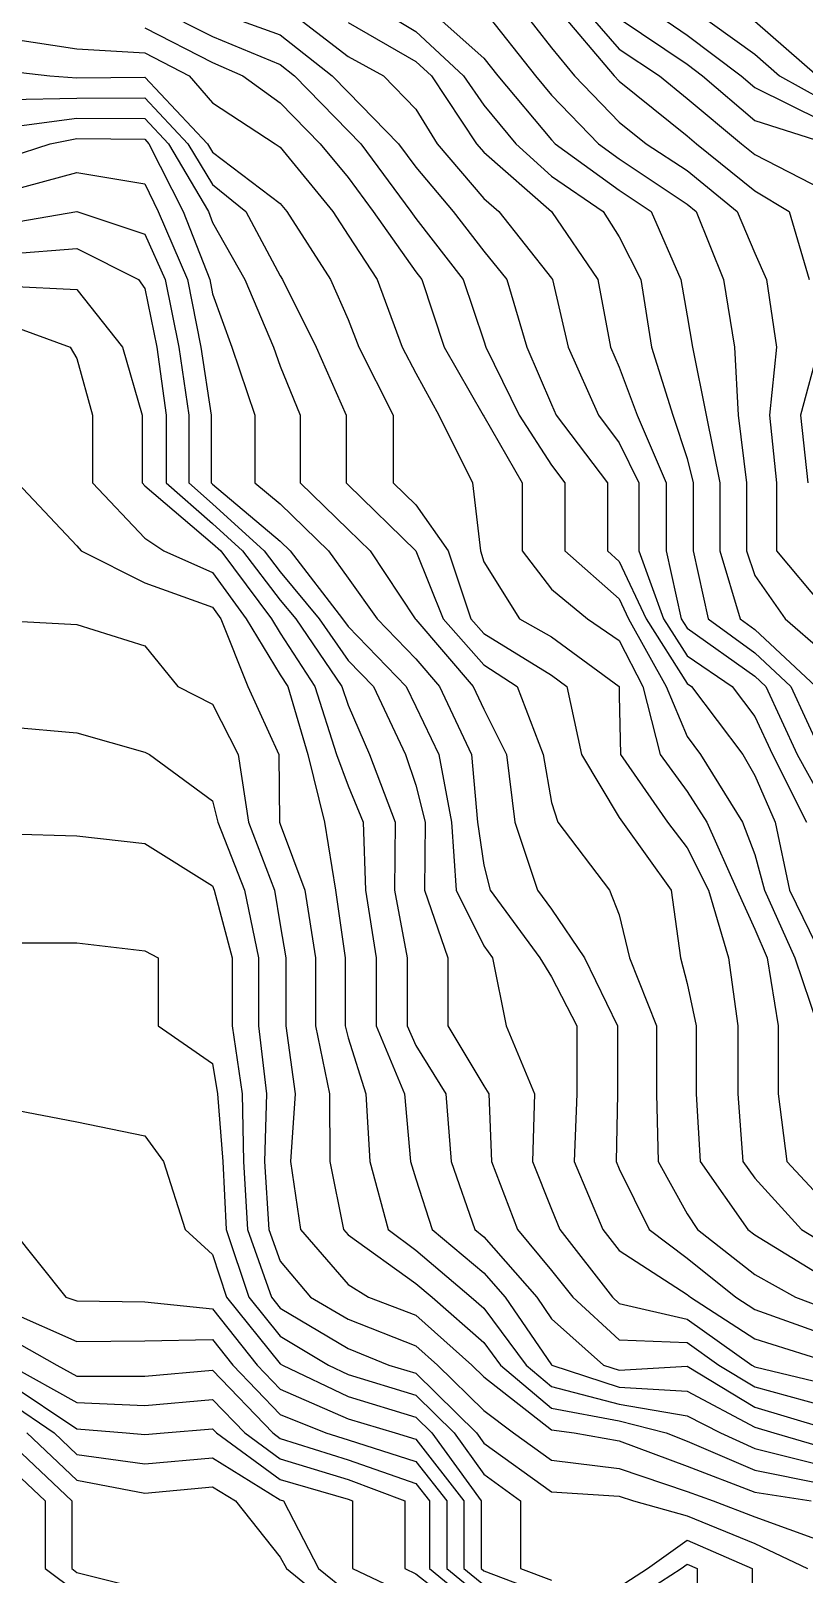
# Model space of a CAD drawing. Header units: metres. Extents: x 549046 to 549770, y 4180130 to 4180826.
# Drawn here: x 549424.5 to 549527.7, y 4180513.6 to 4180719.2 of the extents above; entities that cross this region are included whole.
import ezdxf

# ---------------------------------------------------------------- set-up
doc = ezdxf.new("R2010")
doc.units = ezdxf.units.M
doc.layers.add('CONTOURS', color=7, linetype='Continuous')
doc.layers.add('CONTOURS_INDEX', color=7, linetype='Continuous')

msp = doc.modelspace()

# ---------------------------------------------------------------- linework, layer by layer
at = {"layer": 'CONTOURS'}
for points in [[(549450.25, 4180826.22, 196), (549450.25, 4180821.7, 196), (549452.66, 4180812.66, 196), (549456.46, 4180803.62, 196), (549456.46, 4180794.58, 196), (549457.67, 4180785.54, 196), (549457.8, 4180784.56, 196), (549458.91, 4180776.5, 196), (549466.84, 4180769.64, 196), (549470.85, 4180767.45, 196), (549475.88, 4180764.77, 196), (549484.92, 4180763.53, 196), (549492.63, 4180758.41, 196), (549493.97, 4180751.79, 196), (549494.22, 4180749.37, 196), (549497.92, 4180740.33, 196), (549503.01, 4180735.96, 196), (549506.73, 4180731.29, 196), (549506.73, 4180722.25, 196), (549512.05, 4180718.63, 196), (549519.28, 4180713.2, 196), (549521.09, 4180711.66, 196), (549530.13, 4180707.18, 196)], [(549466.66, 4180826.22, 194), (549466.66, 4180821.7, 194), (549466.84, 4180821.14, 194), (549468.51, 4180812.66, 194), (549470.17, 4180803.62, 194), (549470.17, 4180794.58, 194), (549470.41, 4180785.54, 194), (549471.81, 4180776.5, 194), (549475.88, 4180773.84, 194), (549484.92, 4180770.59, 194), (549490.71, 4180767.45, 194), (549493.97, 4180765.2, 194), (549497.96, 4180758.41, 194), (549500.75, 4180749.37, 194), (549503.01, 4180745.12, 194), (549505.49, 4180740.33, 194), (549512.05, 4180731.85, 194), (549512.47, 4180731.29, 194), (549512.47, 4180722.25, 194), (549521.09, 4180716.07, 194), (549524.38, 4180713.2, 194), (549530.13, 4180710, 194)], [(549477.96, 4180826.22, 192), (549477.96, 4180821.7, 192), (549479.47, 4180812.66, 192), (549481.77, 4180803.62, 192), (549481.77, 4180794.58, 192), (549482.79, 4180785.54, 192), (549484.92, 4180776.87, 192), (549485.02, 4180776.5, 192), (549493.97, 4180772.03, 192), (549498.09, 4180767.45, 192), (549502.44, 4180758.41, 192), (549503.01, 4180756.94, 192), (549506.36, 4180749.37, 192), (549511.84, 4180740.33, 192), (549512.05, 4180740.05, 192), (549518.62, 4180731.29, 192), (549518.62, 4180722.25, 192), (549521.09, 4180720.47, 192), (549529.44, 4180713.2, 192)], [(549441.16, 4180722.25, 218), (549448.76, 4180718.45, 218), (549457.8, 4180714.7, 218), (549459.68, 4180713.2, 218), (549466.84, 4180705.89, 218), (549468.54, 4180704.16, 218), (549475.22, 4180695.12, 218), (549475.88, 4180694.19, 218), (549482.2, 4180686.08, 218), (549484.92, 4180677.88, 218), (549485.2, 4180677.04, 218), (549489.67, 4180668, 218), (549493.97, 4180661.32, 218), (549495.75, 4180658.96, 218), (549495.75, 4180649.91, 218), (549503.01, 4180643.52, 218), (549504.25, 4180640.87, 218), (549509.26, 4180631.83, 218), (549512.05, 4180625.19, 218), (549513.85, 4180622.79, 218), (549519.42, 4180613.75, 218), (549521.09, 4180609.46, 218), (549522.39, 4180604.71, 218), (549526.43, 4180595.66, 218), (549529.49, 4180586.62, 218)], [(549448.76, 4180721.93, 216), (549457.8, 4180718.68, 216), (549464.7, 4180713.2, 216), (549466.84, 4180711.01, 216), (549473.57, 4180704.16, 216), (549475.88, 4180701.04, 216), (549480.84, 4180695.12, 216), (549484.92, 4180689.83, 216), (549488, 4180686.08, 216), (549490.67, 4180677.04, 216), (549493.97, 4180669.39, 216), (549494.58, 4180668, 216), (549501.41, 4180658.96, 216), (549501.41, 4180649.91, 216), (549503.01, 4180648.51, 216), (549506.58, 4180640.87, 216), (549512.05, 4180632.24, 216), (549512.65, 4180631.83, 216), (549519.46, 4180622.79, 216), (549521.09, 4180619.99, 216), (549523.79, 4180613.75, 216), (549525.71, 4180604.71, 216), (549530.12, 4180595.66, 216)], [(549458.42, 4180722.25, 214), (549466.84, 4180715.79, 214), (549471.58, 4180713.2, 214), (549475.88, 4180708.78, 214), (549478.72, 4180704.16, 214), (549484.92, 4180696.87, 214), (549486.93, 4180695.12, 214), (549493.97, 4180686.25, 214), (549494.08, 4180686.08, 214), (549496.2, 4180677.04, 214), (549500.22, 4180668, 214), (549503.01, 4180664.32, 214), (549505.61, 4180658.96, 214), (549505.61, 4180649.91, 214), (549508.92, 4180640.87, 214), (549512.05, 4180635.93, 214), (549518.07, 4180631.83, 214), (549521.09, 4180627.85, 214), (549523.44, 4180622.79, 214), (549527.96, 4180613.75, 214)], [(549477.4, 4180722.25, 208), (549484.92, 4180715.57, 208), (549486.79, 4180713.2, 208), (549493.97, 4180704.69, 208), (549494.47, 4180704.16, 208), (549503.01, 4180697.98, 208), (549507.24, 4180695.12, 208), (549511.23, 4180686.08, 208), (549512.05, 4180681.22, 208), (549512.78, 4180677.04, 208), (549514.6, 4180668, 208), (549516.42, 4180658.96, 208), (549516.42, 4180649.91, 208), (549519.13, 4180640.87, 208), (549521.09, 4180639.44, 208), (549529.2, 4180631.83, 208)], [(549484.92, 4180721.93, 206), (549491.81, 4180713.2, 206), (549493.97, 4180710.65, 206), (549500.23, 4180704.16, 206), (549503.01, 4180702.15, 206), (549512.05, 4180696.12, 206), (549513.26, 4180695.12, 206), (549516.92, 4180686.08, 206), (549518.36, 4180677.04, 206), (549518.85, 4180668, 206), (549519.98, 4180658.96, 206), (549519.98, 4180649.91, 206), (549521.09, 4180646.61, 206), (549525.12, 4180640.87, 206), (549530.13, 4180636.49, 206)], [(549489.8, 4180722.25, 204), (549493.97, 4180716.94, 204), (549497.01, 4180713.2, 204), (549503.01, 4180707.01, 204), (549506.58, 4180704.16, 204), (549512.05, 4180700.61, 204), (549518.71, 4180695.12, 204), (549521.09, 4180689.56, 204), (549522.64, 4180686.08, 204), (549523.97, 4180677.04, 204), (549523.04, 4180668, 204), (549523.98, 4180658.96, 204), (549523.98, 4180649.91, 204), (549530.13, 4180642.52, 204)], [(549494.64, 4180722.25, 202), (549502.33, 4180713.2, 202), (549503.01, 4180712.51, 202), (549512.05, 4180705.2, 202), (549513.3, 4180704.16, 202), (549521.09, 4180697.86, 202), (549525.68, 4180695.12, 202), (549528.33, 4180686.08, 202)], [(549503.01, 4180720.83, 198), (549512.05, 4180714.74, 198), (549514.1, 4180713.2, 198), (549521.09, 4180707.25, 198), (549530.13, 4180704.36, 198)], [(549466.84, 4180720.31, 212), (549475.88, 4180715.12, 212), (549477.95, 4180713.2, 212), (549483.97, 4180704.16, 212), (549484.92, 4180703.04, 212), (549493.97, 4180695.12, 212), (549493.97, 4180695.12, 212), (549500.16, 4180686.08, 212), (549501.82, 4180677.04, 212), (549503.01, 4180674.39, 212), (549505.41, 4180668, 212), (549509.24, 4180658.96, 212), (549509.24, 4180649.91, 212), (549511.26, 4180640.87, 212), (549512.05, 4180639.62, 212), (549521.09, 4180633.21, 212), (549522.56, 4180631.83, 212), (549526.74, 4180622.79, 212), (549530.13, 4180616.62, 212)], [(549421.63, 4180718.18, 222), (549430.67, 4180716.78, 222), (549439.72, 4180716.29, 222), (549445.63, 4180713.2, 222), (549448.76, 4180709.59, 222), (549457.13, 4180704.16, 222), (549457.8, 4180703.72, 222), (549464.79, 4180695.12, 222), (549466.84, 4180691.99, 222), (549470.7, 4180686.08, 222), (549474.03, 4180677.04, 222), (549475.88, 4180673.59, 222), (549478.96, 4180668, 222), (549483.42, 4180658.96, 222), (549484.48, 4180649.91, 222), (549484.92, 4180648.43, 222), (549489.71, 4180640.87, 222), (549493.97, 4180638.46, 222), (549502.98, 4180631.83, 222), (549503.01, 4180630.65, 222), (549503.16, 4180622.79, 222), (549509.42, 4180613.75, 222), (549512.05, 4180610.36, 222), (549514.88, 4180604.71, 222), (549517.58, 4180595.66, 222), (549518.81, 4180586.62, 222), (549518.81, 4180577.58, 222), (549519.49, 4180568.54, 222), (549521.09, 4180566.31, 222), (549527.3, 4180559.5, 222), (549530.13, 4180557.73, 222)], [(549421.63, 4180713.84, 224), (549427.07, 4180713.2, 224), (549430.67, 4180712.94, 224), (549439.72, 4180713.01, 224), (549448.07, 4180704.16, 224), (549448.76, 4180703.03, 224), (549457.8, 4180696.21, 224), (549458.68, 4180695.12, 224), (549464.5, 4180686.08, 224), (549466.84, 4180680.74, 224), (549468.29, 4180677.04, 224), (549472.87, 4180668, 224), (549472.87, 4180658.96, 224), (549475.88, 4180656.04, 224), (549480.19, 4180649.91, 224), (549483.19, 4180640.87, 224), (549484.92, 4180638.91, 224), (549493.97, 4180633.35, 224), (549496.03, 4180631.83, 224), (549497.98, 4180622.79, 224), (549503.01, 4180614.37, 224), (549503.43, 4180613.75, 224), (549509.94, 4180604.71, 224), (549511.15, 4180595.66, 224), (549512.05, 4180592.24, 224), (549513.26, 4180586.62, 224), (549513.26, 4180577.58, 224), (549513.81, 4180568.54, 224), (549520.14, 4180559.5, 224), (549521.09, 4180558.75, 224), (549530.13, 4180553.23, 224)], [(549421.63, 4180710.06, 226), (549430.67, 4180710.25, 226), (549439.72, 4180710.26, 226), (549445.47, 4180704.16, 226), (549448.76, 4180698.71, 226), (549453.22, 4180695.12, 226), (549457.8, 4180686.54, 226), (549458.09, 4180686.08, 226), (549462.56, 4180677.04, 226), (549466.57, 4180668, 226), (549466.57, 4180658.96, 226), (549466.84, 4180658.69, 226), (549475.88, 4180649.93, 226), (549475.89, 4180649.91, 226), (549479.51, 4180640.87, 226), (549484.92, 4180634.72, 226), (549489.4, 4180631.83, 226), (549492.86, 4180622.79, 226), (549493.97, 4180616.38, 226), (549494.79, 4180613.75, 226), (549501.72, 4180604.71, 226), (549503.01, 4180601.4, 226), (549504.38, 4180595.66, 226), (549507.97, 4180586.62, 226), (549507.97, 4180577.58, 226), (549508.18, 4180568.54, 226), (549512.05, 4180561.59, 226), (549513.44, 4180559.5, 226), (549521.09, 4180553.48, 226), (549526.51, 4180550.46, 226), (549530.13, 4180549.1, 226)], [(549421.63, 4180706.38, 228), (549430.67, 4180707.56, 228), (549439.72, 4180707.51, 228), (549442.88, 4180704.16, 228), (549448.2, 4180695.12, 228), (549448.76, 4180693.67, 228), (549453.08, 4180686.08, 228), (549456.87, 4180677.04, 228), (549457.8, 4180674.53, 228), (549460.46, 4180668, 228), (549460.46, 4180658.96, 228), (549466.84, 4180652.77, 228), (549469.79, 4180649.91, 228), (549475.8, 4180640.87, 228), (549475.88, 4180640.78, 228), (549483.53, 4180631.83, 228), (549484.92, 4180628.83, 228), (549487.97, 4180622.79, 228), (549489.06, 4180613.75, 228), (549492.09, 4180604.71, 228), (549493.97, 4180602.15, 228), (549498.36, 4180595.66, 228), (549502.75, 4180586.62, 228), (549502.75, 4180577.58, 228), (549502.58, 4180568.54, 228), (549503.01, 4180567.55, 228), (549506.98, 4180559.5, 228), (549512.05, 4180555.66, 228), (549518.53, 4180550.46, 228), (549521.09, 4180548.81, 228), (549530.13, 4180545.58, 228)], [(549421.63, 4180697.9, 232), (549430.67, 4180700.32, 232), (549439.72, 4180698.8, 232), (549441.51, 4180695.12, 232), (549445.41, 4180686.08, 232), (549447.19, 4180677.04, 232), (549448.59, 4180668, 232), (549448.59, 4180658.96, 232), (549448.76, 4180658.81, 232), (549457.8, 4180651.21, 232), (549459.13, 4180649.91, 232), (549466.11, 4180640.87, 232), (549466.84, 4180639.81, 232), (549474.59, 4180631.83, 232), (549475.88, 4180629.16, 232), (549478.95, 4180622.79, 232), (549480.61, 4180613.75, 232), (549481.26, 4180604.71, 232), (549484.92, 4180597.26, 232), (549486.1, 4180595.66, 232), (549487.94, 4180586.62, 232), (549491.7, 4180577.58, 232), (549491.45, 4180568.54, 232), (549493.97, 4180562.19, 232), (549495.08, 4180559.5, 232), (549502.12, 4180550.46, 232), (549503.01, 4180549.64, 232), (549512.05, 4180547.55, 232), (549520.68, 4180541.41, 232), (549521.09, 4180541.17, 232), (549530.13, 4180539, 232)], [(549421.63, 4180693.57, 234), (549430.67, 4180695.12, 234), (549439.72, 4180692.09, 234), (549442.44, 4180686.08, 234), (549444.25, 4180677.04, 234), (549445.58, 4180668, 234), (549445.58, 4180658.96, 234), (549448.76, 4180656.18, 234), (549455.66, 4180649.91, 234), (549457.8, 4180647.12, 234), (549462.98, 4180640.87, 234), (549466.84, 4180635.31, 234), (549470.22, 4180631.83, 234), (549474.48, 4180622.79, 234), (549475.88, 4180618.68, 234), (549477.11, 4180613.75, 234), (549477.02, 4180604.71, 234), (549480.12, 4180595.66, 234), (549480.12, 4180586.62, 234), (549484.92, 4180578.64, 234), (549485.59, 4180577.58, 234), (549485.96, 4180568.54, 234), (549489.42, 4180559.5, 234), (549493.97, 4180554.04, 234), (549496.79, 4180550.46, 234), (549503.01, 4180544.79, 234), (549512.05, 4180544.42, 234), (549516.27, 4180541.41, 234), (549521.09, 4180538.5, 234), (549530.13, 4180536.04, 234)], [(549421.63, 4180689.47, 236), (549430.67, 4180690.2, 236), (549438.89, 4180686.08, 236), (549439.72, 4180684.87, 236), (549441.31, 4180677.04, 236), (549442.57, 4180668, 236), (549442.57, 4180658.96, 236), (549448.76, 4180653.54, 236), (549452.76, 4180649.91, 236), (549457.8, 4180643.35, 236), (549459.85, 4180640.87, 236), (549466.02, 4180631.83, 236), (549466.84, 4180629.33, 236), (549469.69, 4180622.79, 236), (549473.12, 4180613.75, 236), (549473.03, 4180604.71, 236), (549474.71, 4180595.66, 236), (549474.71, 4180586.62, 236), (549475.88, 4180584.02, 236), (549479.86, 4180577.58, 236), (549480.57, 4180568.54, 236), (549483.76, 4180559.5, 236), (549484.92, 4180558.52, 236), (549491.99, 4180550.46, 236), (549493.97, 4180547.58, 236), (549500.91, 4180541.41, 236), (549503.01, 4180540.73, 236), (549512.05, 4180541.27, 236), (549521.09, 4180535.83, 236), (549530.13, 4180533.08, 236)], [(549421.63, 4180685.19, 238), (549430.67, 4180684.73, 238), (549436.74, 4180677.04, 238), (549439.36, 4180668, 238), (549439.36, 4180658.96, 238), (549439.72, 4180658.58, 238), (549448.76, 4180650.91, 238), (549449.86, 4180649.91, 238), (549456.63, 4180640.87, 238), (549457.8, 4180638.96, 238), (549462.42, 4180631.83, 238), (549465.29, 4180622.79, 238), (549466.84, 4180618.62, 238), (549468.85, 4180613.75, 238), (549469.14, 4180604.71, 238), (549470.57, 4180595.66, 238), (549470.57, 4180586.62, 238), (549474.35, 4180577.58, 238), (549475.18, 4180568.54, 238), (549475.88, 4180566.25, 238), (549478.05, 4180559.5, 238), (549484.92, 4180553.73, 238), (549487.8, 4180550.46, 238), (549493.97, 4180541.45, 238), (549494.01, 4180541.41, 238), (549503.01, 4180538.48, 238), (549512.05, 4180537.96, 238), (549521.09, 4180533.15, 238), (549523.6, 4180532.37, 238), (549530.13, 4180530.5, 238)], [(549529.62, 4180677.04, 202), (549527.18, 4180668, 202), (549528.17, 4180658.96, 202)], [(549422.77, 4180658.96, 242), (549430.67, 4180650.56, 242), (549431.26, 4180649.91, 242), (549439.72, 4180645.67, 242), (549448.76, 4180642.39, 242), (549449.87, 4180640.87, 242), (549453.45, 4180631.83, 242), (549457.58, 4180622.79, 242), (549457.69, 4180613.75, 242), (549457.8, 4180613.47, 242), (549461.09, 4180604.71, 242), (549462.49, 4180595.66, 242), (549462.49, 4180586.62, 242), (549464.36, 4180577.58, 242), (549464.39, 4180568.54, 242), (549466.23, 4180559.5, 242), (549466.84, 4180558.79, 242), (549475.88, 4180552.29, 242), (549478.04, 4180550.46, 242), (549484.92, 4180544.42, 242), (549487.16, 4180541.41, 242), (549493.97, 4180535.67, 242), (549503.01, 4180533.98, 242), (549509.26, 4180532.37, 242), (549512.05, 4180531.3, 242), (549521.09, 4180527.4, 242), (549530.13, 4180525.59, 242)], [(549421.63, 4180640.6, 244), (549430.67, 4180640.09, 244), (549439.72, 4180637.26, 244), (549444.13, 4180631.83, 244), (549448.76, 4180629.46, 244), (549452.19, 4180622.79, 244), (549453.57, 4180613.75, 244), (549457.02, 4180604.71, 244), (549457.8, 4180600.06, 244), (549458.53, 4180595.66, 244), (549458.53, 4180586.62, 244), (549459.77, 4180577.58, 244), (549459.14, 4180568.54, 244), (549460.48, 4180559.5, 244), (549466.84, 4180552.15, 244), (549469.58, 4180550.46, 244), (549475.88, 4180548.06, 244), (549483.34, 4180541.41, 244), (549484.92, 4180539.86, 244), (549493.97, 4180532.79, 244), (549496.98, 4180532.37, 244), (549503.01, 4180531.31, 244), (549512.05, 4180527.95, 244), (549521.09, 4180524.49, 244), (549528.59, 4180523.33, 244)], [(549421.63, 4180626.47, 246), (549430.67, 4180625.64, 246), (549439.72, 4180623.1, 246), (549440.37, 4180622.79, 246), (549448.76, 4180616.62, 246), (549449.45, 4180613.75, 246), (549453, 4180604.71, 246), (549454.91, 4180595.66, 246), (549454.91, 4180586.62, 246), (549455.95, 4180577.58, 246), (549455.71, 4180568.54, 246), (549456.28, 4180559.5, 246), (549457.8, 4180555.25, 246), (549461.84, 4180550.46, 246), (549466.84, 4180547.55, 246), (549475.88, 4180543.97, 246), (549478.75, 4180541.41, 246), (549484.92, 4180535.38, 246), (549488.89, 4180532.37, 246), (549493.97, 4180528.76, 246), (549503.01, 4180527.62, 246), (549512.05, 4180524.59, 246), (549515.51, 4180523.33, 246), (549521.09, 4180521.2, 246), (549530.13, 4180517.91, 246)], [(549421.63, 4180612.22, 248), (549430.67, 4180611.93, 248), (549439.72, 4180610.93, 248), (549448.76, 4180605.26, 248), (549448.98, 4180604.71, 248), (549451.37, 4180595.66, 248), (549451.37, 4180586.62, 248), (549452.69, 4180577.58, 248), (549452.91, 4180568.54, 248), (549453.43, 4180559.5, 248), (549456.61, 4180550.46, 248), (549457.8, 4180548.99, 248), (549466.84, 4180543.64, 248), (549472.29, 4180541.41, 248), (549475.88, 4180540.32, 248), (549483.95, 4180532.37, 248), (549484.92, 4180531.01, 248), (549493.97, 4180524.54, 248), (549503.01, 4180523.93, 248), (549504.88, 4180523.33, 248), (549512.05, 4180521.31, 248), (549521.09, 4180517.66, 248), (549528.1, 4180514.29, 248)], [(549421.63, 4180575.55, 252), (549430.67, 4180573.82, 252), (549439.72, 4180571.98, 252), (549442.24, 4180568.54, 252), (549445.12, 4180559.5, 252), (549448.76, 4180556.17, 252), (549450.61, 4180550.46, 252), (549457.8, 4180541.59, 252), (549458.09, 4180541.41, 252), (549466.84, 4180537.21, 252), (549475.88, 4180534.47, 252), (549478.01, 4180532.37, 252), (549484.59, 4180523.33, 252), (549484.59, 4180514.29, 252), (549484.92, 4180514.02, 252), (549493.97, 4180510.57, 252)], [(549421.98, 4180559.5, 254), (549429.18, 4180550.46, 254), (549430.67, 4180549.96, 254), (549439.72, 4180549.84, 254), (549448.76, 4180548.9, 254), (549454.71, 4180541.41, 254), (549457.8, 4180538.21, 254), (549466.84, 4180534.27, 254), (549473.12, 4180532.37, 254), (549475.88, 4180531.54, 254), (549482.29, 4180523.33, 254), (549482.29, 4180514.29, 254), (549484.92, 4180512.14, 254)], [(549421.63, 4180548.54, 256), (549430.67, 4180544.54, 256), (549439.72, 4180544.66, 256), (549448.76, 4180544.82, 256), (549451.46, 4180541.41, 256), (549457.8, 4180534.84, 256), (549463.88, 4180532.37, 256), (549466.84, 4180531.44, 256), (549475.88, 4180528.59, 256), (549479.99, 4180523.33, 256), (549479.99, 4180514.29, 256), (549484.92, 4180510.26, 256)], [(549421.63, 4180545.01, 258), (549428.01, 4180541.41, 258), (549430.67, 4180539.93, 258), (549439.72, 4180539.95, 258), (549448.76, 4180540.76, 258), (549456.79, 4180532.37, 258), (549457.8, 4180531.64, 258), (549466.84, 4180528.81, 258), (549475.88, 4180525.65, 258), (549477.69, 4180523.33, 258), (549477.69, 4180514.29, 258), (549484.92, 4180508.38, 258)], [(549421.63, 4180538.97, 262), (549430.67, 4180532.91, 262), (549437.24, 4180532.37, 262), (549439.72, 4180532.15, 262), (549442.3, 4180532.37, 262), (549448.76, 4180532.94, 262), (549449.3, 4180532.37, 262), (549457.8, 4180526.18, 262), (549466.84, 4180523.54, 262), (549467.41, 4180523.33, 262), (549467.41, 4180514.29, 262), (549475.88, 4180510.3, 262)], [(549421.63, 4180536.49, 264), (549427.62, 4180532.37, 264), (549430.67, 4180529.49, 264), (549439.72, 4180528.25, 264), (549448.76, 4180529.07, 264), (549457.8, 4180523.45, 264), (549458.21, 4180523.33, 264), (549462.91, 4180514.29, 264), (549466.84, 4180511.1, 264)], [(549424.01, 4180532.37, 266), (549430.67, 4180526.08, 266), (549439.72, 4180524.36, 266), (549448.76, 4180525.21, 266), (549451.8, 4180523.33, 266), (549457.8, 4180515.82, 266), (549458.63, 4180514.29, 266), (549466.84, 4180507.62, 266)], [(549421.63, 4180531.23, 268), (549429.99, 4180523.33, 268), (549429.99, 4180514.29, 268), (549430.67, 4180513.79, 268), (549439.72, 4180511.53, 268)], [(549503.01, 4180508.99, 252), (549511.24, 4180514.29, 252), (549512.05, 4180514.87, 252), (549513.37, 4180514.29, 252), (549513.37, 4180505.25, 252)]]:
    msp.add_polyline3d(points, dxfattribs=at)
at = {"layer": 'CONTOURS_INDEX'}
for points in [[(549470.63, 4180722.25, 210), (549475.88, 4180719.1, 210), (549482.23, 4180713.2, 210), (549484.92, 4180709.28, 210), (549489.2, 4180704.16, 210), (549493.97, 4180699.85, 210), (549500.85, 4180695.12, 210), (549503.01, 4180691.77, 210), (549505.86, 4180686.08, 210), (549507.31, 4180677.04, 210), (549510.16, 4180668, 210), (549512.05, 4180662.23, 210), (549512.85, 4180658.96, 210), (549512.85, 4180649.91, 210), (549514.87, 4180640.87, 210), (549521.09, 4180636.33, 210), (549525.88, 4180631.83, 210), (549530.05, 4180622.79, 210)], [(549498.2, 4180722.25, 200), (549503.01, 4180716.76, 200), (549508.35, 4180713.2, 200), (549512.05, 4180710.19, 200), (549519.3, 4180704.16, 200), (549521.09, 4180702.71, 200), (549530.13, 4180698.08, 200)], [(549439.72, 4180719.61, 220), (549448.76, 4180714.97, 220), (549452.81, 4180713.2, 220), (549457.8, 4180709.6, 220), (549463.1, 4180704.16, 220), (549466.84, 4180699.64, 220), (549470.18, 4180695.12, 220), (549475.88, 4180687.11, 220), (549476.69, 4180686.08, 220), (549479.65, 4180677.04, 220), (549484.84, 4180668, 220), (549484.92, 4180667.85, 220), (549490.05, 4180658.96, 220), (549490.05, 4180649.91, 220), (549493.97, 4180644.81, 220), (549498.76, 4180640.87, 220), (549503.01, 4180637.98, 220), (549506.13, 4180631.83, 220), (549508.46, 4180622.79, 220), (549512.05, 4180617.84, 220), (549514.7, 4180613.75, 220), (549518.74, 4180604.71, 220), (549521.09, 4180599.5, 220), (549522.74, 4180595.66, 220), (549524.21, 4180586.62, 220), (549524.21, 4180577.58, 220), (549525.36, 4180568.54, 220), (549530.13, 4180563.39, 220)], [(549421.63, 4180702.38, 230), (549427.1, 4180704.16, 230), (549430.67, 4180704.87, 230), (549439.72, 4180704.76, 230), (549440.28, 4180704.16, 230), (549444.86, 4180695.12, 230), (549448.38, 4180686.08, 230), (549448.76, 4180684.14, 230), (549451.34, 4180677.04, 230), (549454.42, 4180668, 230), (549454.42, 4180658.96, 230), (549457.8, 4180656.16, 230), (549464.21, 4180649.91, 230), (549466.84, 4180646.26, 230), (549470.72, 4180640.87, 230), (549475.88, 4180635.53, 230), (549479.04, 4180631.83, 230), (549483.29, 4180622.79, 230), (549484.11, 4180613.75, 230), (549484.92, 4180608.03, 230), (549485.78, 4180604.71, 230), (549492.42, 4180595.66, 230), (549493.97, 4180593.13, 230), (549497.36, 4180586.62, 230), (549497.36, 4180577.58, 230), (549496.99, 4180568.54, 230), (549500.83, 4180559.5, 230), (549503.01, 4180556.67, 230), (549512.05, 4180550.82, 230), (549512.5, 4180550.46, 230), (549521.09, 4180544.93, 230), (549530.13, 4180542.06, 230)], [(549421.63, 4180680.03, 240), (549429.79, 4180677.04, 240), (549430.67, 4180675.54, 240), (549432.77, 4180668, 240), (549432.77, 4180658.96, 240), (549439.72, 4180651.61, 240), (549442.26, 4180649.91, 240), (549448.76, 4180647.03, 240), (549453.25, 4180640.87, 240), (549457.8, 4180633.4, 240), (549458.82, 4180631.83, 240), (549461.47, 4180622.79, 240), (549463.67, 4180613.75, 240), (549465.17, 4180604.71, 240), (549466.45, 4180595.66, 240), (549466.45, 4180586.62, 240), (549466.84, 4180585.02, 240), (549469.21, 4180577.58, 240), (549469.74, 4180568.54, 240), (549472.18, 4180559.5, 240), (549475.88, 4180556.74, 240), (549483.27, 4180550.46, 240), (549484.92, 4180549.01, 240), (549490.57, 4180541.41, 240), (549493.97, 4180538.55, 240), (549503.01, 4180536.23, 240), (549512.05, 4180534.64, 240), (549516.49, 4180532.37, 240), (549521.09, 4180530.31, 240), (549530.13, 4180528.05, 240)], [(549421.63, 4180597.66, 250), (549430.67, 4180597.67, 250), (549439.72, 4180596.61, 250), (549441.5, 4180595.66, 250), (549441.5, 4180586.62, 250), (549448.76, 4180581.62, 250), (549449.44, 4180577.58, 250), (549450.11, 4180568.54, 250), (549450.58, 4180559.5, 250), (549453.61, 4180550.46, 250), (549457.8, 4180545.29, 250), (549464.21, 4180541.41, 250), (549466.84, 4180540.15, 250), (549475.88, 4180537.39, 250), (549480.98, 4180532.37, 250), (549484.92, 4180526.87, 250), (549489.85, 4180523.33, 250), (549489.85, 4180514.29, 250), (549493.97, 4180512.74, 250)], [(549421.74, 4180541.41, 260), (549430.67, 4180536.42, 260), (549439.72, 4180536.05, 260), (549448.76, 4180536.85, 260), (549453.05, 4180532.37, 260), (549457.8, 4180528.91, 260), (549466.84, 4180526.17, 260), (549474.4, 4180523.33, 260), (549474.4, 4180514.29, 260), (549475.88, 4180513.59, 260), (549484.92, 4180506.5, 260)], [(549421.63, 4180527.87, 270), (549426.44, 4180523.33, 270), (549426.44, 4180514.29, 270), (549430.67, 4180511.17, 270)], [(549503.01, 4180511.88, 250), (549506.76, 4180514.29, 250), (549512.05, 4180518.09, 250), (549520.73, 4180514.29, 250), (549520.73, 4180505.25, 250)]]:
    msp.add_polyline3d(points, dxfattribs=at)

doc.saveas('drawing.dxf')
